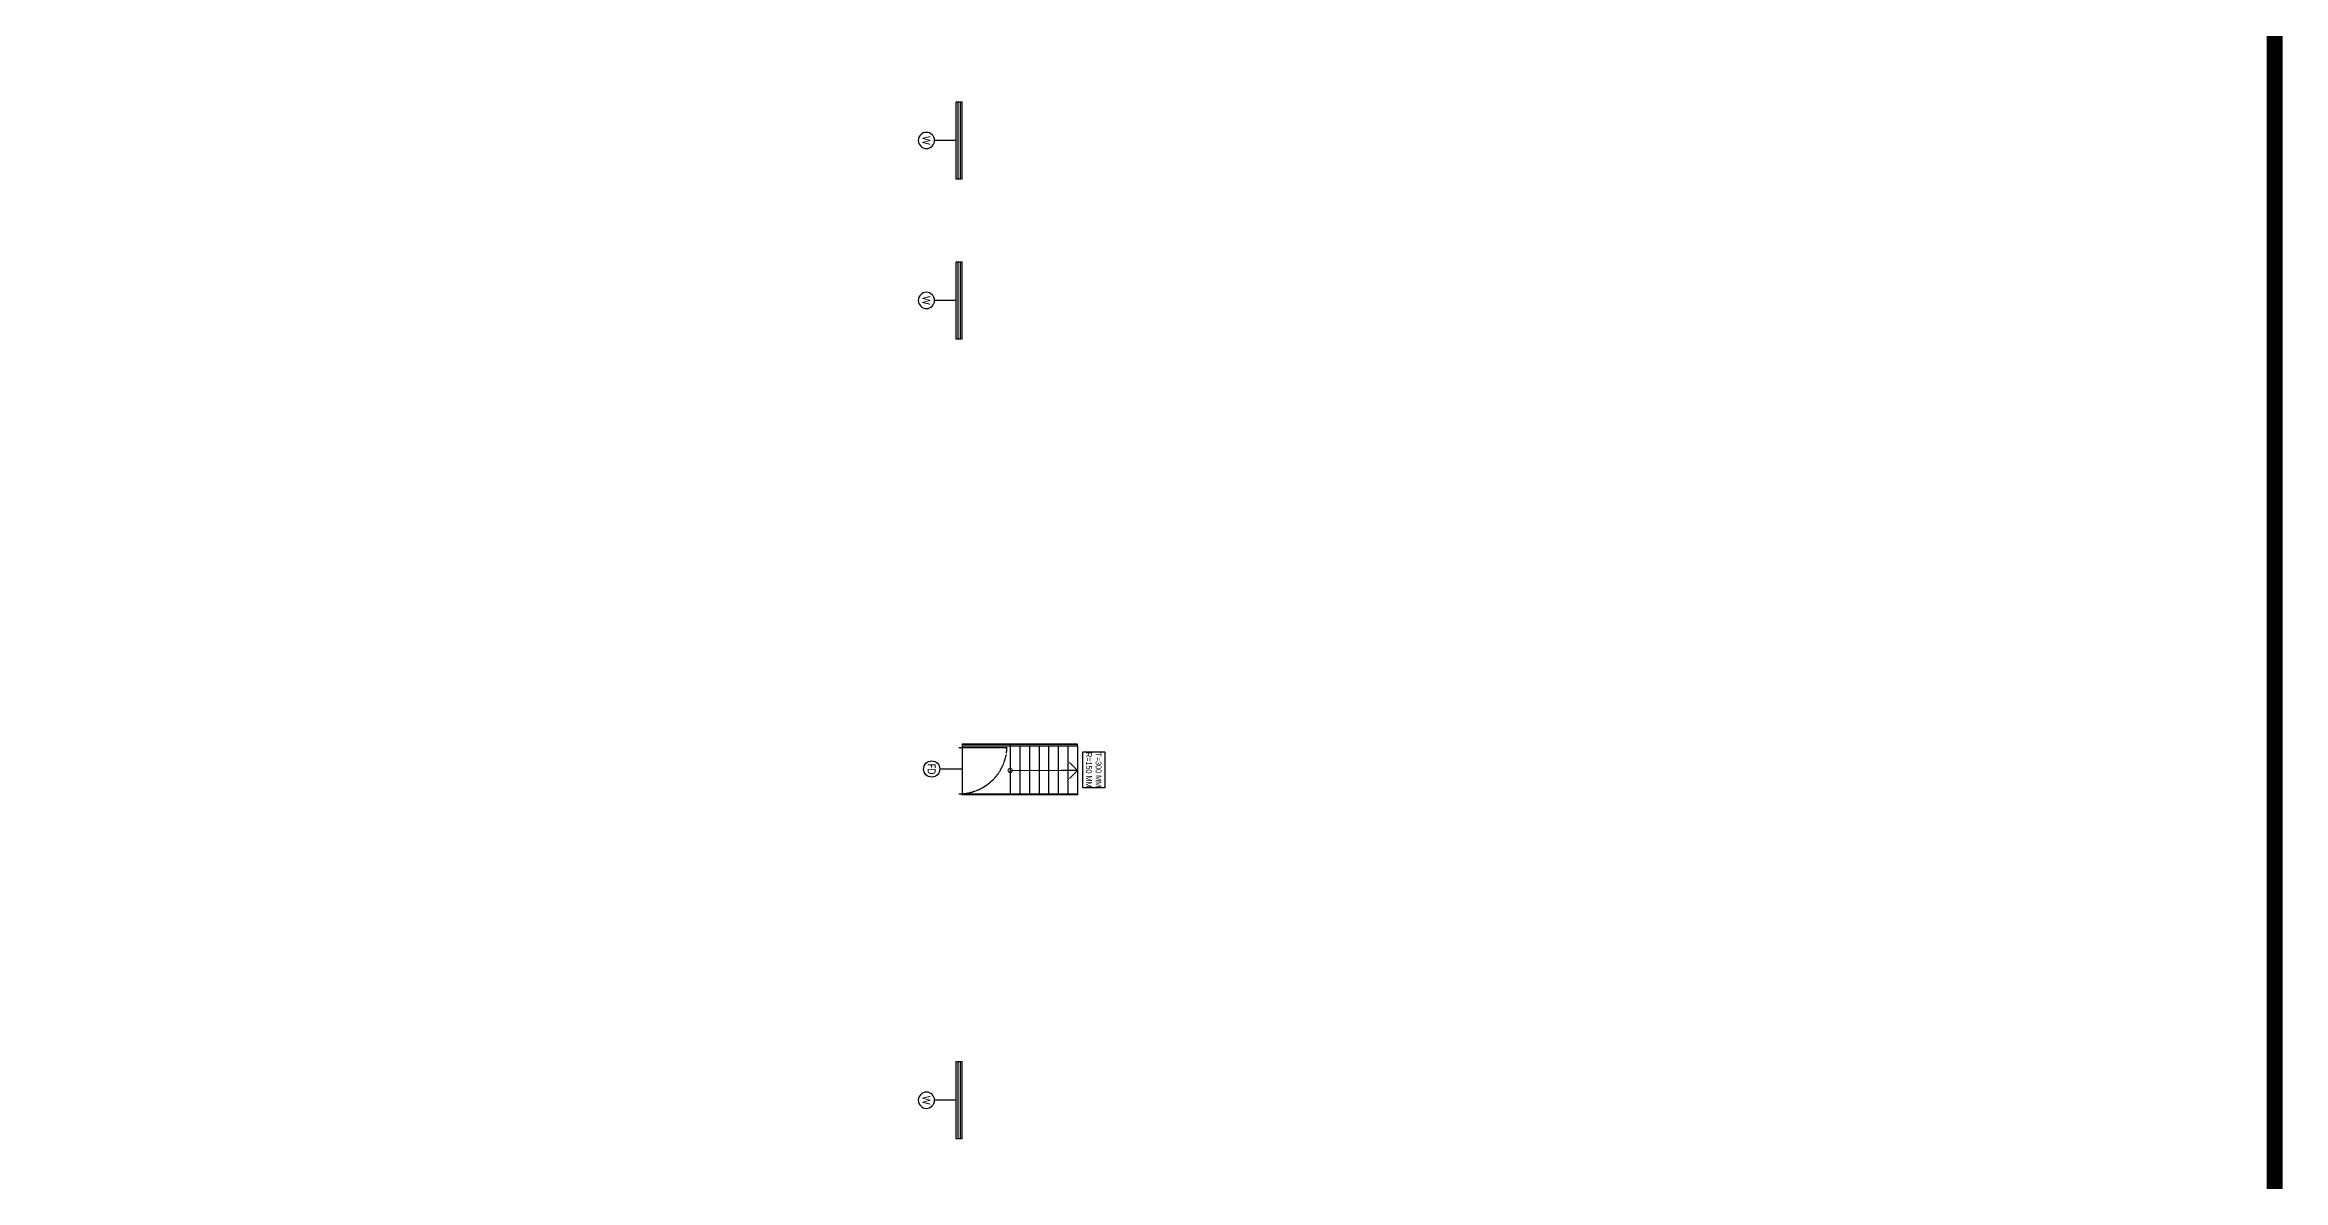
# Model space of a CAD drawing. Header units: feet. Extents: x -99009 to 3252343, y -11094690 to 9035152.
# Drawn here: x 1640198 to 1710148, y -1490836 to -1455346 of the extents above; entities that cross this region are included whole.
import ezdxf

# ---------------------------------------------------------------- set-up
doc = ezdxf.new("R2010")
doc.units = ezdxf.units.FT
doc.linetypes.add('HIDDEN', pattern=[0.375, 0.25, -0.125])
doc.linetypes.add('HIDDEN2', pattern=[0.1875, 0.125, -0.0625])
for name, color, linetype in [('DOOR', 5, 'Continuous'), ('HATCH', 252, 'Continuous'), ('TEXT DETAILS', 190, 'Continuous'), ('WINDOW', 5, 'Continuous')]:
    doc.layers.add(name, color=color, linetype=linetype)
for name, color, linetype, lineweight in [('ELEVATION', 2, 'Continuous', 25), ('ELEVATION 1', 254, 'Continuous', 15), ('PLOT', 1, 'Continuous', 15)]:
    doc.layers.add(name, color=color, linetype=linetype, lineweight=lineweight)
doc.styles.add('ARIAL NARROW', font='ARIALN.TTF')
doc.styles.add('CALIBRI', font='calibri.ttf', dxfattribs={"width": 0.8})
doc.dimstyles.new('MERAKI 100', dxfattribs={"dimtxt": 1250, "dimasz": 500, "dimexe": 150, "dimexo": 0, "dimgap": 0, "dimtad": 0, "dimdec": 0, "dimzin": 0, "dimdsep": 46, "dimtxsty": 'CALIBRI', "dimblk": 'OPEN90', "dimcen": 0, "dimclrd": 8, "dimclre": 8, "dimclrt": 256, "dimadec": 0, "dimazin": 0, "dimtfac": 1, "dimtdec": 0, "dimtix": 1, "dimtofl": 0, "dimtmove": 0, "dimatfit": 0, "dimldrblk": 'OPEN90', "dimfxl": 1, "dimtolj": 1, "dimtzin": 0, "dimlwd": -1, "dimlwe": -1, "dimarcsym": 1})

# ---------------------------------------------------------------- blocks, each defined once
blk = doc.blocks.new('W-3')
for p, q in [((1200, 33), (-1200, 33)), ((1200, -33), (-1200, -33))]:
    blk.add_line(p, q)
blk.add_lwpolyline([(-1200, 100), (1200, 100), (1200, -100), (-1200, -100)], close=True)
blk = doc.blocks.new('WS')
at = {"layer": 'TEXT DETAILS', "linetype": 'HIDDEN', "ltscale": 0.5}
blk.add_lwpolyline([(0, 0), (666, 0)], dxfattribs=at)
at = {"layer": 'TEXT DETAILS'}
blk.add_circle((919, 0), 253, dxfattribs=at)
at = {"layer": 'TEXT DETAILS', "insert": (919, 0), "char_height": 250, "width": 261.9, "attachment_point": 5, "rotation": 90, "style": 'CALIBRI'}
blk.add_mtext('W', dxfattribs=at)
blk = doc.blocks.new('_Open90')
at = {"color": 0, "linetype": 'ByBlock', "lineweight": -2}
for p, q in [((0, 0), (-1, 0)), ((-0.5, 0.5), (0, 0)), ((0, 0), (-0.5, -0.5))]:
    blk.add_line(p, q, dxfattribs=at)
blk = doc.blocks.new('FDWEST')
at = {"layer": 'TEXT DETAILS', "linetype": 'HIDDEN', "ltscale": 0.5}
blk.add_lwpolyline([(0, 200), (0, -500)], dxfattribs=at)
at = {"layer": 'TEXT DETAILS'}
blk.add_circle((0, -753), 253, dxfattribs=at)
at = {"layer": 'TEXT DETAILS', "insert": (0, -753), "char_height": 250, "width": 261.9, "attachment_point": 5, "style": 'CALIBRI'}
blk.add_mtext('FD', dxfattribs=at)
blk = doc.blocks.new('DOOR 123')
blk.add_lwpolyline([(-1381, 0), (-1381, 1500, -0.410737)], format="xyb")
at = {"linetype": 'HIDDEN2'}
blk.add_lwpolyline([(-1381, 1499, -0.404482), (69, 0)], format="xyb", dxfattribs=at)
blk = doc.blocks.new('TEXT')
at = {"layer": 'TEXT DETAILS'}
blk.add_lwpolyline([(281123, 137706), (282246, 137706), (282246, 137015), (281123, 137015)], close=True, dxfattribs=at)
at = {"layer": 'TEXT DETAILS', "insert": (281684, 137360), "char_height": 180, "width": 1127.29, "attachment_point": 5, "style": 'ARIAL NARROW'}
blk.add_mtext('T=300 MM\\PR=150 MM', dxfattribs=at)
blk = doc.blocks.new('SD')
at = {"layer": 'ELEVATION'}
for points in [[(338430, 41255), (338394, 41255), (338394, 44855), (338430, 44855)], [(339930, 43355), (339980, 43355), (339980, 44855), (339930, 44855)], [(339930, 41255), (339980, 41255), (339980, 43355), (339930, 43355)]]:
    blk.add_lwpolyline(points, close=True, dxfattribs=at)
for points in [[(339930, 44855), (338430, 44855)], [(339980, 44855), (339980, 41255)], [(339930, 43355), (338394, 43355)], [(339930, 43055), (338430, 43055)], [(339930, 42755), (338430, 42755)], [(339930, 42455), (338430, 42455)], [(339930, 42155), (338430, 42155)], [(339930, 41855), (338430, 41855)], [(339930, 41555), (338430, 41555)], [(339930, 41255), (338430, 41255)]]:
    blk.add_lwpolyline(points, dxfattribs=at)
at = {"layer": 'ELEVATION 1'}
blk.add_circle((339162, 43355), 67.1, dxfattribs=at)
at = {"rotation": 180}
blk.add_blockref('FDWEST', (339205, 45055), dxfattribs=at)
at = {"layer": 'DOOR', "rotation": 180}
blk.add_blockref('DOOR 123', (338499, 44955), dxfattribs=at)
at = {"layer": 'ELEVATION 1'}
blk.add_leader([(339162, 41255), (339162, 43355)], dimstyle='MERAKI 100', override={"dimtxt": 50, "dimasz": 500, "dimgap": 0, "dimtad": 0}, dxfattribs=at)

msp = doc.modelspace()

# ---------------------------------------------------------------- linework, layer by layer
at = {"layer": 'PLOT', "const_width": 500}
msp.add_lwpolyline([(1385552.03095, -1410237.9506), (1709868.29656, -1410122.49889), (1709898.29337, -1594953.12954), (1385552.03095, -1595214.29738), (1385552.03095, -1410237.9506)], dxfattribs=at)

# ---------------------------------------------------------------- block references
at = {"xscale": -1}
for p in [(1668667.45583, -1458336.09856), (1668668.09425, -1458336.09856), (1668667.54077, -1463336.09856), (1668668.17919, -1463336.09856), (1668667.54077, -1488336.09856), (1668668.17919, -1488336.09856)]:
    msp.add_blockref('WS', p, dxfattribs=at)
at = {"rotation": 270}
for p in [(1535616.64041, -1196323.8601), (1535617.27883, -1196323.8601)]:
    msp.add_blockref('TEXT', p, dxfattribs=at)
at = {"layer": 'HATCH', "rotation": 89.99999999999999}
for p in [(1713722.08103, -1817187.95827), (1713722.71945, -1817187.95827)]:
    msp.add_blockref('SD', p, dxfattribs=at)
at = {"layer": 'WINDOW', "xscale": -1, "rotation": 270}
for p in [(1668767.45583, -1458336.09856), (1668768.09425, -1458336.09856), (1668767.54077, -1463336.09856), (1668768.17919, -1463336.09856), (1668767.54077, -1488336.09856), (1668768.17919, -1488336.09856)]:
    msp.add_blockref('W-3', p, dxfattribs=at)

doc.saveas('drawing.dxf')
